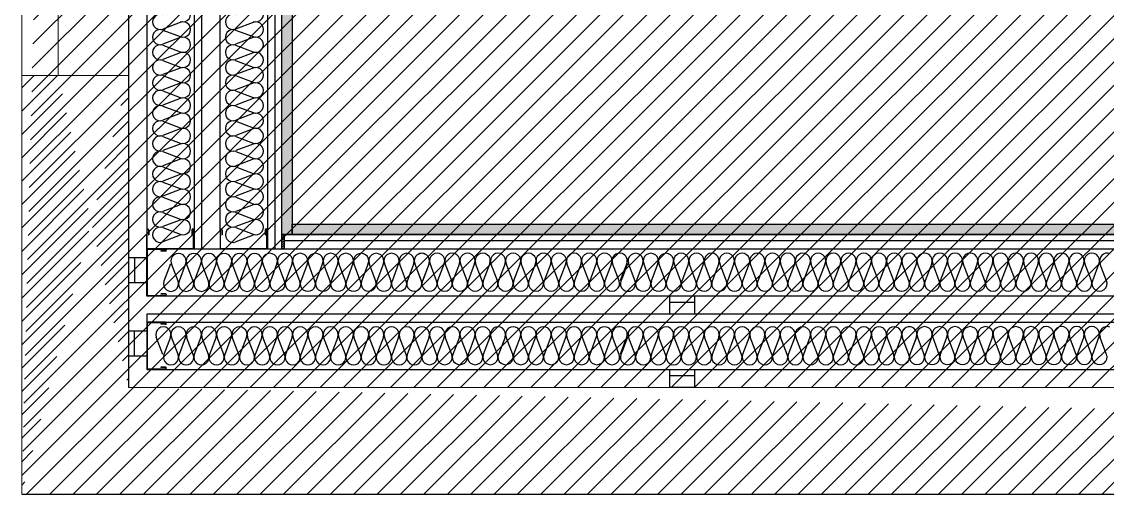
# Model space of a CAD drawing. Header units: millimetres. Extents: x 10 to 76.1, y 10 to 63.5.
# Drawn here: x 49.953 to 52.038, y 10 to 10.908 of the extents above; entities that cross this region are included whole.
import ezdxf

# ---------------------------------------------------------------- set-up
doc = ezdxf.new("R2010")
doc.units = ezdxf.units.MM
for name, color, linetype in [('durlok', 3, 'Continuous'), ('lana de vidrio', 2, 'Continuous'), ('PERFILES', 2, 'Continuous'), ('Relleno', 9, 'Continuous'), ('relleno2d', 9, 'Continuous')]:
    doc.layers.add(name, color=color, linetype=linetype)
for name, color, linetype, true_color in [('Durlok2d', 7, 'Continuous', 0xc2ced6), ('paredes2d', 7, 'Continuous', 0xc2ced6), ('Ventanas2d', 7, 'Continuous', 0xc2ced6)]:
    doc.layers.add(name, color=color, linetype=linetype, true_color=true_color)

# ---------------------------------------------------------------- blocks, each defined once
blk = doc.blocks.new('LP1-1')
at = {"layer": 'PERFILES'}
for p, q in [((-0.0964, 0.0391), (-0.0964, -0.0431)), ((0.1114, 0.0388), (0.1114, -0.0431)), ((0.0596, -0.0414), (0.0601, -0.0414)), ((0.0596, -0.0431), (0.0601, -0.0431))]:
    blk.add_line(p, q, dxfattribs=at)
at = {"layer": 'PERFILES', "color": 2}
for p, q in [((-0.0949, -0.0414), (-0.0949, 0.0386)), ((-0.0879, 0.0386), (-0.0879, 0.0185)), ((-0.0879, 0.0185), (-0.0865, 0.0185)), ((-0.0865, 0.0383), (-0.0865, 0.0185)), ((0.1015, 0.0396), (0.1015, 0.0184)), ((0.1015, 0.0184), (0.1032, 0.0184)), ((0.1032, 0.0392), (0.1032, 0.0184)), ((0.1096, -0.0414), (0.1096, 0.0392)), ((-0.0964, -0.0431), (-0.063, -0.0431)), ((-0.0949, -0.0414), (-0.063, -0.0414)), ((-0.063, -0.0414), (0.0596, -0.0414)), ((-0.063, -0.0431), (0.0596, -0.0431)), ((0.0601, -0.0414), (0.1096, -0.0414)), ((0.0601, -0.0431), (0.1114, -0.0431))]:
    blk.add_line(p, q, dxfattribs=at)
for centre, radius, start, end in [((-0.0914, 0.0387), 0.00497, 355.458, 174.5769), ((-0.0914, 0.0385), 0.00349, 0.9781, 180.2201), ((0.1065, 0.0392), 0.00497, 355.458, 174.5769), ((0.1064, 0.039), 0.00319, 3.6982, 175.1096)]:
    blk.add_arc(centre, radius, start, end, dxfattribs=at)

msp = doc.modelspace()

# ---------------------------------------------------------------- hatches: boundary and pattern name
at = {"extrusion": (-1.22465e-16, 0, -1)}
h = msp.add_hatch(dxfattribs=at)
h.set_pattern_fill('ANSI31', color=256, scale=0.001, angle=90)
h.set_pattern_definition([(135, (-60.9565455, -13.4296316), (-0.00224506403, -0.00224506403), [])])
h.paths.add_polyline_path([(-50.4573, 10.4718), (-50.4523, 10.4718), (-50.4523, 10.4993), (-50.4573, 10.4993)])
at = {"layer": 'Relleno'}
h = msp.add_hatch(dxfattribs=at)
h.set_pattern_fill('DOTS', color=256, scale=0.005, angle=90)
h.set_pattern_definition([(90, (39.953045, 0.344323), (-0.0079375, 0.00396875), [0, -0.0079375])])
h.paths.add_polyline_path([(50.4723, 10.4993), (50.4523, 10.4993), (50.4523, 12.3882), (50.4723, 12.3882)])
h = msp.add_hatch(dxfattribs=at)
h.set_pattern_fill('DOTS', color=256, scale=0.005)
h.set_pattern_definition([(360, (40.317286, 21.0185634), (0.00396875, 0.0079375), [0, -0.0079375])])
h.paths.add_polyline_path([(50.4723, 10.4993), (50.4723, 10.5193), (54.0056, 10.5193), (54.0056, 10.4993)])
at = {"layer": 'relleno2d'}
h = msp.add_hatch(dxfattribs=at)
h.set_pattern_fill('ANSI31', color=256, scale=0.01)
h.paths.add_polyline_path([(59.6881, 11.705), (59.4831, 11.705), (59.4831, 17.785), (59.6881, 17.785)])
edge = h.paths.add_edge_path(flags=17)
edge.add_line((59.6881, 18.975), (59.4831, 18.975))
edge.add_line((59.4831, 18.975), (59.4831, 19.035))
edge.add_line((59.4831, 19.035), (58.9931, 19.035))
edge.add_line((58.9931, 19.035), (58.9931, 19.475))
edge.add_line((58.9931, 19.475), (50.9148, 19.475))
edge.add_arc((50.6231, 19.545), 0.3, 193.4934, 346.5066, ccw=False)
edge.add_line((50.3314, 19.475), (50.1581, 19.475))
edge.add_line((50.1581, 19.475), (50.0231, 19.475))
edge.add_line((50.0231, 19.475), (49.9531, 19.475))
edge.add_line((49.9531, 19.475), (49.9531, 19.68))
edge.add_line((49.9531, 19.68), (59.6881, 19.68))
edge.add_line((59.6881, 19.68), (59.6881, 18.975))
edge = h.paths.add_edge_path(flags=17)
edge.add_line((59.6881, 18.975), (59.4831, 18.975))
edge.add_line((59.4831, 18.975), (59.4831, 19.035))
edge.add_line((58.9931, 19.035), (59.4831, 19.035))
edge.add_line((58.9931, 19.475), (58.9931, 19.035))
edge.add_line((50.9148, 19.475), (58.9931, 19.475))
edge.add_arc((50.6231, 19.545), 0.3, 193.4934, 346.5066)
edge.add_line((50.3314, 19.475), (50.1581, 19.475))
edge.add_line((50.1581, 19.475), (50.0231, 19.475))
edge.add_line((49.9531, 19.475), (50.0231, 19.475))
edge.add_line((49.9531, 19.68), (49.9531, 19.475))
edge.add_line((59.6881, 19.68), (49.9531, 19.68))
edge.add_line((59.6881, 19.68), (59.6881, 18.975))
edge = h.paths.add_edge_path()
edge.add_line((49.9531, 10), (59.6881, 10))
edge.add_line((50.1581, 10.205), (50.9148, 10.205))
edge.add_line((59.4831, 10.205), (50.9148, 10.205))
edge.add_line((59.4831, 10.205), (59.4831, 10.805))
edge.add_line((59.6881, 10), (59.6881, 10.805))
edge.add_line((59.4831, 10.805), (59.6881, 10.805))
edge.add_line((50.1581, 19.475), (50.1881, 19.475))
h = msp.add_hatch(dxfattribs=at)
h.set_pattern_fill('ANSI31', color=256, scale=0.01)
h.set_pattern_definition([(45, (5, -61.920988), (-0.02245064, 0.02245064), [])])
edge = h.paths.add_edge_path()
edge.add_line((49.9531, 10.805), (49.9531, 10))
edge.add_line((50.1581, 10.805), (50.1581, 10.205))
edge.add_line((50.0231, 10.805), (50.1581, 10.805))
edge.add_line((50.0231, 10.805), (49.9531, 10.805))

# ---------------------------------------------------------------- linework, layer by layer
for p, q in [((50.299, 10.5043), (50.299, 12.4157)), ((50.1931, 10.3809), (50.1931, 10.4993)), ((59.4487, 10.3459), (50.1931, 10.3459)), ((50.1931, 10.3459), (50.1931, 10.3309))]:
    msp.add_line(p, q)
at = {"color": 3}
for p, q in [((50.1931, 10.4544), (50.1581, 10.4544)), ((50.17, 10.4064), (50.17, 10.4544)), ((50.1931, 10.4544), (50.1931, 10.4064)), ((50.17, 10.4064), (50.1581, 10.4064)), ((50.1931, 10.4064), (50.17, 10.4064)), ((51.1976, 10.369), (51.1976, 10.3809)), ((51.2456, 10.3459), (51.2456, 10.3809)), ((51.1976, 10.3459), (51.1976, 10.369)), ((51.1976, 10.369), (51.2456, 10.369)), ((51.2456, 10.3459), (51.1976, 10.3459)), ((50.1931, 10.3135), (50.158, 10.3135)), ((50.1699, 10.2655), (50.1699, 10.3135)), ((50.1931, 10.3135), (50.1931, 10.2655)), ((50.1699, 10.2655), (50.158, 10.2655)), ((50.1931, 10.2655), (50.1699, 10.2655)), ((51.1976, 10.2281), (51.1976, 10.24)), ((51.2456, 10.205), (51.2456, 10.24)), ((51.1976, 10.205), (51.1976, 10.2281)), ((51.1976, 10.2281), (51.2456, 10.2281)), ((51.2456, 10.205), (51.1976, 10.205))]:
    msp.add_line(p, q, dxfattribs=at)
at = {"color": 1}
for points in [[(50.4723, 10.4993), (50.4523, 10.4993), (50.4523, 12.3882), (50.4723, 12.3882)], [(50.4723, 10.4993), (50.4723, 10.5193), (54.0056, 10.5193), (54.0056, 10.4993)]]:
    msp.add_lwpolyline(points, close=True, dxfattribs=at)
at = {"extrusion": (-1.22465e-16, 0, -1)}
msp.add_lwpolyline([(-50.4573, 10.4718), (-50.4523, 10.4718), (-50.4523, 10.4993), (-50.4573, 10.4993)], close=True, dxfattribs=at)
at = {"layer": 'durlok', "linetype": 'Continuous', "extrusion": (0, 1, 0)}
for p, q in [((50.299, 10.4718), (50.299, 12.4157)), ((50.1931, 12.3808), (50.1931, 10.505)), ((50.284, 12.3808), (50.284, 10.4718)), ((50.334, 10.505), (50.334, 12.3808)), ((50.4248, 12.3808), (50.4248, 10.4725))]:
    msp.add_line(p, q, dxfattribs=at)
at = {"layer": 'durlok', "linetype": 'Continuous'}
for p, q in [((50.4398, 10.4718), (50.4398, 12.4157)), ((50.4523, 10.4993), (50.4523, 12.3882)), ((50.4523, 10.4993), (54.0256, 10.4993)), ((54.0206, 10.4868), (50.4573, 10.4868))]:
    msp.add_line(p, q, dxfattribs=at)
at = {"layer": 'durlok', "linetype": 'Continuous', "extrusion": (-1, -0.00012473, 0)}
for p, q in [((50.1931, 10.4718), (54.0531, 10.4718)), ((59.448, 10.3809), (50.1931, 10.3809)), ((59.4487, 10.3459), (50.1931, 10.3459)), ((50.1931, 10.3309), (59.448, 10.3309)), ((50.1931, 10.24), (59.448, 10.24))]:
    msp.add_line(p, q, dxfattribs=at)
at = {"layer": 'Durlok2d', "color": 6, "linetype": 'Continuous'}
msp.add_line((50.1581, 17.835), (50.1581, 10.805), dxfattribs=at)
at = {"layer": 'lana de vidrio', "color": 2}
for p, q in [((50.2576, 10.9066), (50.2241, 10.8939)), ((50.3974, 10.9066), (50.3639, 10.8939)), ((50.2241, 10.892), (50.2576, 10.8793)), ((50.3639, 10.892), (50.3974, 10.8793)), ((50.2576, 10.8774), (50.2241, 10.8647)), ((50.2241, 10.8628), (50.2576, 10.8501)), ((50.3974, 10.8774), (50.3639, 10.8647)), ((50.3639, 10.8628), (50.3974, 10.8501)), ((50.2576, 10.8482), (50.2241, 10.8355)), ((50.3974, 10.8482), (50.3639, 10.8355)), ((50.2241, 10.8336), (50.2576, 10.8209)), ((50.2576, 10.819), (50.2241, 10.8063)), ((50.3639, 10.8336), (50.3974, 10.8209)), ((50.3974, 10.819), (50.3639, 10.8063)), ((50.2241, 10.8044), (50.2576, 10.7917)), ((50.3639, 10.8044), (50.3974, 10.7917)), ((50.2576, 10.7898), (50.2241, 10.7771)), ((50.3974, 10.7898), (50.3639, 10.7771)), ((50.2241, 10.7752), (50.2576, 10.7625)), ((50.2576, 10.7606), (50.2241, 10.7479)), ((50.3639, 10.7752), (50.3974, 10.7625)), ((50.3974, 10.7606), (50.364, 10.7479)), ((50.2241, 10.746), (50.2576, 10.7333)), ((50.364, 10.746), (50.3974, 10.7333)), ((50.2576, 10.7314), (50.2241, 10.7187)), ((50.2241, 10.7168), (50.2576, 10.7041)), ((50.3974, 10.7314), (50.364, 10.7187)), ((50.364, 10.7168), (50.3974, 10.7041)), ((50.2576, 10.7022), (50.2242, 10.6895)), ((50.3974, 10.7022), (50.364, 10.6895)), ((50.2242, 10.6876), (50.2576, 10.6749)), ((50.2576, 10.673), (50.2242, 10.6603)), ((50.364, 10.6876), (50.3974, 10.6749)), ((50.3974, 10.673), (50.364, 10.6603)), ((50.2242, 10.6584), (50.2576, 10.6457)), ((50.364, 10.6584), (50.3974, 10.6457)), ((50.2576, 10.6438), (50.2242, 10.6311)), ((50.3974, 10.6438), (50.364, 10.6311)), ((50.2242, 10.6292), (50.2576, 10.6165)), ((50.2576, 10.6146), (50.2242, 10.6019)), ((50.364, 10.6292), (50.3974, 10.6165)), ((50.3974, 10.6146), (50.364, 10.6019)), ((50.2242, 10.6), (50.2576, 10.5873)), ((50.364, 10.6), (50.3974, 10.5873)), ((50.2576, 10.5854), (50.2242, 10.5727)), ((50.2242, 10.5708), (50.2576, 10.5581)), ((50.3974, 10.5854), (50.364, 10.5727)), ((50.364, 10.5708), (50.3974, 10.5581)), ((50.2576, 10.5562), (50.2242, 10.5435)), ((50.3974, 10.5562), (50.364, 10.5435)), ((50.2242, 10.5416), (50.2576, 10.5289)), ((50.2576, 10.527), (50.2242, 10.5143)), ((50.364, 10.5416), (50.3974, 10.5289)), ((50.3974, 10.527), (50.364, 10.5143)), ((50.2242, 10.5124), (50.2576, 10.4997)), ((50.364, 10.5124), (50.3974, 10.4997)), ((50.2576, 10.4978), (50.2242, 10.4851)), ((50.3974, 10.4978), (50.364, 10.4851)), ((50.2387, 10.4431), (50.226, 10.4097)), ((50.2533, 10.4097), (50.2406, 10.4431)), ((50.2679, 10.4431), (50.2552, 10.4097)), ((50.2825, 10.4097), (50.2698, 10.4431)), ((50.2971, 10.4432), (50.2844, 10.4097)), ((50.3117, 10.4097), (50.299, 10.4432)), ((50.3263, 10.4432), (50.3136, 10.4097)), ((50.3409, 10.4097), (50.3282, 10.4432)), ((50.3555, 10.4432), (50.3428, 10.4097)), ((50.3701, 10.4097), (50.3574, 10.4432)), ((50.3847, 10.4432), (50.372, 10.4097)), ((50.3994, 10.4097), (50.3866, 10.4432)), ((50.4139, 10.4432), (50.4013, 10.4097)), ((50.4286, 10.4097), (50.4159, 10.4432)), ((50.4432, 10.4432), (50.4305, 10.4097)), ((50.4578, 10.4097), (50.4451, 10.4432)), ((50.4724, 10.4432), (50.4597, 10.4097)), ((50.487, 10.4097), (50.4743, 10.4432)), ((50.5016, 10.4432), (50.4889, 10.4097)), ((50.5162, 10.4097), (50.5035, 10.4432)), ((50.5308, 10.4432), (50.5181, 10.4097)), ((50.5454, 10.4097), (50.5327, 10.4432)), ((50.56, 10.4432), (50.5473, 10.4097)), ((50.5746, 10.4098), (50.5619, 10.4432)), ((50.5892, 10.4432), (50.5765, 10.4098)), ((50.6038, 10.4098), (50.5911, 10.4432)), ((50.6184, 10.4432), (50.6057, 10.4098)), ((50.633, 10.4098), (50.6203, 10.4432)), ((50.6476, 10.4432), (50.6349, 10.4098)), ((50.6622, 10.4098), (50.6495, 10.4432)), ((50.6768, 10.4432), (50.6641, 10.4098)), ((50.6914, 10.4098), (50.6787, 10.4432)), ((50.706, 10.4432), (50.6933, 10.4098)), ((50.7206, 10.41), (50.7079, 10.4435)), ((50.7206, 10.4098), (50.7079, 10.4432)), ((50.7352, 10.4435), (50.7225, 10.41)), ((50.7352, 10.4432), (50.7225, 10.4098)), ((50.7498, 10.41), (50.7371, 10.4435)), ((50.7644, 10.4435), (50.7517, 10.41)), ((50.779, 10.41), (50.7663, 10.4435)), ((50.7936, 10.4435), (50.7809, 10.41)), ((50.8082, 10.41), (50.7955, 10.4435)), ((50.8228, 10.4435), (50.8101, 10.41)), ((50.8374, 10.41), (50.8247, 10.4435)), ((50.852, 10.4435), (50.8393, 10.41)), ((50.8666, 10.41), (50.8539, 10.4435)), ((50.8812, 10.4435), (50.8685, 10.41)), ((50.8958, 10.4101), (50.8831, 10.4435)), ((50.9104, 10.4435), (50.8977, 10.4101)), ((50.925, 10.4101), (50.9123, 10.4435)), ((50.9396, 10.4435), (50.9269, 10.4101)), ((50.9542, 10.4101), (50.9415, 10.4435)), ((50.9688, 10.4435), (50.9561, 10.4101)), ((50.9834, 10.4101), (50.9707, 10.4435)), ((50.998, 10.4435), (50.9853, 10.4101)), ((51.0126, 10.4101), (50.9999, 10.4435)), ((51.0272, 10.4435), (51.0145, 10.4101)), ((51.0418, 10.4101), (51.0291, 10.4435)), ((51.0564, 10.4435), (51.0437, 10.4101)), ((51.071, 10.4101), (51.0583, 10.4435)), ((51.0856, 10.4435), (51.0729, 10.4101)), ((51.1002, 10.4101), (51.0875, 10.4435)), ((51.1148, 10.4435), (51.1062, 10.4209)), ((51.1163, 10.4433), (51.1077, 10.4206)), ((51.1309, 10.4098), (51.1182, 10.4433)), ((51.1455, 10.4433), (51.1328, 10.4098)), ((51.1601, 10.4098), (51.1474, 10.4433)), ((51.1747, 10.4433), (51.162, 10.4098)), ((51.1893, 10.4098), (51.1766, 10.4433)), ((51.2039, 10.4433), (51.1912, 10.4098)), ((51.2185, 10.4098), (51.2058, 10.4433)), ((51.2331, 10.4433), (51.2204, 10.4098)), ((51.2477, 10.4098), (51.235, 10.4433)), ((51.2623, 10.4433), (51.2496, 10.4098)), ((51.2769, 10.4098), (51.2642, 10.4433)), ((51.2915, 10.4433), (51.2788, 10.4098)), ((51.3061, 10.4098), (51.2934, 10.4433)), ((51.3207, 10.4433), (51.308, 10.4098)), ((51.3353, 10.4098), (51.3226, 10.4433)), ((51.3499, 10.4433), (51.3372, 10.4098)), ((51.3645, 10.4098), (51.3518, 10.4433)), ((51.3791, 10.4433), (51.3664, 10.4098)), ((51.3937, 10.4099), (51.381, 10.4433)), ((51.4083, 10.4433), (51.3956, 10.4099)), ((51.4229, 10.4099), (51.4102, 10.4433)), ((51.4375, 10.4433), (51.4248, 10.4099)), ((51.4521, 10.4099), (51.4394, 10.4433)), ((51.4667, 10.4433), (51.4541, 10.4099)), ((51.4814, 10.4099), (51.4686, 10.4433)), ((51.4959, 10.4433), (51.4833, 10.4099)), ((51.5106, 10.4099), (51.4979, 10.4433)), ((51.5252, 10.4433), (51.5125, 10.4099)), ((51.5398, 10.4099), (51.5271, 10.4433)), ((51.5544, 10.4433), (51.5417, 10.4099)), ((51.569, 10.4099), (51.5563, 10.4433)), ((51.5836, 10.4433), (51.5709, 10.4099)), ((51.5982, 10.4099), (51.5855, 10.4433)), ((51.6128, 10.4433), (51.6001, 10.4099)), ((51.6274, 10.4099), (51.6147, 10.4433)), ((51.642, 10.4433), (51.6293, 10.4099)), ((51.6566, 10.4101), (51.6439, 10.4436)), ((51.6566, 10.4099), (51.6439, 10.4433)), ((51.6712, 10.4436), (51.6585, 10.4101)), ((51.6712, 10.4433), (51.6585, 10.4099)), ((51.6858, 10.4102), (51.6731, 10.4436)), ((51.7004, 10.4436), (51.6877, 10.4102)), ((51.715, 10.4102), (51.7023, 10.4436)), ((51.7296, 10.4436), (51.7169, 10.4102)), ((51.7442, 10.4102), (51.7315, 10.4436)), ((51.7588, 10.4436), (51.7461, 10.4102)), ((51.7734, 10.4102), (51.7607, 10.4436)), ((51.788, 10.4436), (51.7753, 10.4102)), ((51.8026, 10.4102), (51.7899, 10.4436)), ((51.8172, 10.4436), (51.8045, 10.4102)), ((51.8318, 10.4102), (51.8191, 10.4436)), ((51.8464, 10.4436), (51.8337, 10.4102)), ((51.861, 10.4102), (51.8483, 10.4436)), ((51.8756, 10.4436), (51.8629, 10.4102)), ((51.8902, 10.4102), (51.8775, 10.4436)), ((51.9048, 10.4436), (51.8921, 10.4102)), ((51.9194, 10.4102), (51.9067, 10.4436)), ((51.934, 10.4436), (51.9213, 10.4102)), ((51.9486, 10.4102), (51.9359, 10.4436)), ((51.9632, 10.4436), (51.9505, 10.4102)), ((51.9778, 10.4102), (51.9651, 10.4436)), ((51.9924, 10.4436), (51.9797, 10.4102)), ((52.007, 10.4102), (51.9943, 10.4436)), ((52.0216, 10.4436), (52.0089, 10.4102)), ((52.0362, 10.4102), (52.0235, 10.4436)), ((51.1062, 10.4209), (51.1021, 10.4101)), ((51.1077, 10.4206), (51.1036, 10.4098)), ((50.2241, 10.2685), (50.2114, 10.3019)), ((50.2387, 10.3019), (50.226, 10.2685)), ((50.2533, 10.2685), (50.2406, 10.3019)), ((50.2679, 10.3019), (50.2552, 10.2685)), ((50.2825, 10.2685), (50.2698, 10.3019)), ((50.2971, 10.3019), (50.2844, 10.2685)), ((50.3117, 10.2685), (50.299, 10.3019)), ((50.3263, 10.3019), (50.3136, 10.2685)), ((50.3409, 10.2685), (50.3282, 10.3019)), ((50.3555, 10.3019), (50.3428, 10.2685)), ((50.3701, 10.2685), (50.3574, 10.3019)), ((50.3847, 10.3019), (50.372, 10.2685)), ((50.3994, 10.2685), (50.3866, 10.3019)), ((50.4139, 10.3019), (50.4013, 10.2685)), ((50.4286, 10.2685), (50.4159, 10.3019)), ((50.4432, 10.3019), (50.4305, 10.2685)), ((50.4578, 10.2685), (50.4451, 10.3019)), ((50.4724, 10.3019), (50.4597, 10.2685)), ((50.487, 10.2685), (50.4743, 10.3019)), ((50.5016, 10.3019), (50.4889, 10.2685)), ((50.5162, 10.2685), (50.5035, 10.3019)), ((50.5308, 10.3019), (50.5181, 10.2685)), ((50.5454, 10.2685), (50.5327, 10.3019)), ((50.56, 10.3019), (50.5473, 10.2685)), ((50.5746, 10.2685), (50.5619, 10.3019)), ((50.5892, 10.3019), (50.5765, 10.2685)), ((50.6038, 10.2685), (50.5911, 10.3019)), ((50.6184, 10.3019), (50.6057, 10.2685)), ((50.633, 10.2685), (50.6203, 10.3019)), ((50.6476, 10.3019), (50.6349, 10.2685)), ((50.6622, 10.2685), (50.6495, 10.3019)), ((50.6768, 10.302), (50.6641, 10.2685)), ((50.6914, 10.2685), (50.6787, 10.302)), ((50.706, 10.302), (50.6933, 10.2685)), ((50.7206, 10.2688), (50.7079, 10.3022)), ((50.7206, 10.2685), (50.7079, 10.302)), ((50.7352, 10.3022), (50.7225, 10.2688)), ((50.7352, 10.302), (50.7225, 10.2685)), ((50.7498, 10.2688), (50.7371, 10.3022)), ((50.7644, 10.3022), (50.7517, 10.2688)), ((50.779, 10.2688), (50.7663, 10.3022)), ((50.7936, 10.3022), (50.7809, 10.2688)), ((50.8082, 10.2688), (50.7955, 10.3022)), ((50.8228, 10.3022), (50.8101, 10.2688)), ((50.8374, 10.2688), (50.8247, 10.3022)), ((50.852, 10.3022), (50.8393, 10.2688)), ((50.8666, 10.2688), (50.8539, 10.3022)), ((50.8812, 10.3022), (50.8685, 10.2688)), ((50.8958, 10.2688), (50.8831, 10.3022)), ((50.9104, 10.3022), (50.8977, 10.2688)), ((50.925, 10.2688), (50.9123, 10.3022)), ((50.9396, 10.3022), (50.9269, 10.2688)), ((50.9542, 10.2688), (50.9415, 10.3022)), ((50.9688, 10.3023), (50.9561, 10.2688)), ((50.9834, 10.2688), (50.9707, 10.3023)), ((50.998, 10.3023), (50.9853, 10.2688)), ((51.0126, 10.2688), (50.9999, 10.3023)), ((51.0272, 10.3023), (51.0145, 10.2688)), ((51.0418, 10.2688), (51.0291, 10.3023)), ((51.0564, 10.3023), (51.0437, 10.2688)), ((51.071, 10.2688), (51.0583, 10.3023)), ((51.0856, 10.3023), (51.0729, 10.2688)), ((51.1002, 10.2688), (51.0875, 10.3023)), ((51.1148, 10.3023), (51.1062, 10.2796)), ((51.1163, 10.302), (51.1077, 10.2794)), ((51.1309, 10.2686), (51.1182, 10.302)), ((51.1455, 10.302), (51.1328, 10.2686)), ((51.1601, 10.2686), (51.1474, 10.302)), ((51.1747, 10.302), (51.162, 10.2686)), ((51.1893, 10.2686), (51.1766, 10.302)), ((51.2039, 10.302), (51.1912, 10.2686)), ((51.2185, 10.2686), (51.2058, 10.302)), ((51.2331, 10.302), (51.2204, 10.2686)), ((51.2477, 10.2686), (51.235, 10.302)), ((51.2623, 10.302), (51.2496, 10.2686)), ((51.2769, 10.2686), (51.2642, 10.302)), ((51.2915, 10.302), (51.2788, 10.2686)), ((51.3061, 10.2686), (51.2934, 10.302)), ((51.3207, 10.302), (51.308, 10.2686)), ((51.3353, 10.2686), (51.3226, 10.302)), ((51.3499, 10.302), (51.3372, 10.2686)), ((51.3645, 10.2686), (51.3518, 10.302)), ((51.3791, 10.302), (51.3664, 10.2686)), ((51.3937, 10.2686), (51.381, 10.302)), ((51.4083, 10.302), (51.3956, 10.2686)), ((51.4229, 10.2686), (51.4102, 10.302)), ((51.4375, 10.302), (51.4248, 10.2686)), ((51.4521, 10.2686), (51.4394, 10.302)), ((51.4667, 10.302), (51.4541, 10.2686)), ((51.4814, 10.2686), (51.4686, 10.302)), ((51.4959, 10.3021), (51.4833, 10.2686)), ((51.5106, 10.2686), (51.4979, 10.3021)), ((51.5252, 10.3021), (51.5125, 10.2686)), ((51.5398, 10.2686), (51.5271, 10.3021)), ((51.5544, 10.3021), (51.5417, 10.2686)), ((51.569, 10.2686), (51.5563, 10.3021)), ((51.5836, 10.3021), (51.5709, 10.2686)), ((51.5982, 10.2686), (51.5855, 10.3021)), ((51.6128, 10.3021), (51.6001, 10.2686)), ((51.6274, 10.2686), (51.6147, 10.3021)), ((51.642, 10.3021), (51.6293, 10.2686)), ((51.6566, 10.2689), (51.6439, 10.3023)), ((51.6566, 10.2686), (51.6439, 10.3021)), ((51.6712, 10.3023), (51.6585, 10.2689)), ((51.6712, 10.3021), (51.6585, 10.2686)), ((51.6858, 10.2689), (51.6731, 10.3023)), ((51.7004, 10.3023), (51.6877, 10.2689)), ((51.715, 10.2689), (51.7023, 10.3023)), ((51.7296, 10.3023), (51.7169, 10.2689)), ((51.7442, 10.2689), (51.7315, 10.3023)), ((51.7588, 10.3023), (51.7461, 10.2689)), ((51.7734, 10.2689), (51.7607, 10.3023)), ((51.788, 10.3024), (51.7753, 10.2689)), ((51.8026, 10.2689), (51.7899, 10.3024)), ((51.8172, 10.3024), (51.8045, 10.2689)), ((51.8318, 10.2689), (51.8191, 10.3024)), ((51.8464, 10.3024), (51.8337, 10.2689)), ((51.861, 10.2689), (51.8483, 10.3024)), ((51.8756, 10.3024), (51.8629, 10.2689)), ((51.8902, 10.2689), (51.8775, 10.3024)), ((51.9048, 10.3024), (51.8921, 10.2689)), ((51.9194, 10.2689), (51.9067, 10.3024)), ((51.934, 10.3024), (51.9213, 10.2689)), ((51.9486, 10.2689), (51.9359, 10.3024)), ((51.9632, 10.3024), (51.9505, 10.2689)), ((51.9778, 10.2689), (51.9651, 10.3024)), ((51.9924, 10.3024), (51.9797, 10.2689)), ((52.007, 10.2689), (51.9943, 10.3024)), ((52.0216, 10.3024), (52.0089, 10.2689)), ((52.0362, 10.2689), (52.0235, 10.3024)), ((51.1062, 10.2796), (51.1021, 10.2688)), ((51.1077, 10.2794), (51.1036, 10.2686))]:
    msp.add_line(p, q, dxfattribs=at)
for centre, start, end in [((50.2627, 10.9222), 249.2106, 110.8037), ((50.4026, 10.9222), 249.2106, 110.8037), ((50.2189, 10.9076), 69.2106, 290.8037), ((50.2627, 10.893), 249.2106, 110.8037), ((50.3587, 10.9076), 69.2106, 290.8037), ((50.4026, 10.893), 249.2106, 110.8037), ((50.2189, 10.8784), 69.2106, 290.8037), ((50.3588, 10.8784), 69.2106, 290.8037), ((50.2189, 10.8492), 69.2106, 290.8037), ((50.2628, 10.8638), 249.2106, 110.8037), ((50.3588, 10.8492), 69.2106, 290.8037), ((50.4026, 10.8638), 249.2106, 110.8037), ((50.2628, 10.8346), 249.2106, 110.8037), ((50.4026, 10.8346), 249.2106, 110.8037), ((50.219, 10.82), 69.2106, 290.8037), ((50.2628, 10.8054), 249.2106, 110.8037), ((50.3588, 10.82), 69.2106, 290.8037), ((50.4026, 10.8054), 249.2106, 110.8037), ((50.219, 10.7908), 69.2106, 290.8037), ((50.3588, 10.7908), 69.2106, 290.8037), ((50.2628, 10.7762), 249.2106, 110.8037), ((50.4026, 10.7762), 249.2106, 110.8037), ((50.219, 10.7616), 69.2106, 290.8037), ((50.2628, 10.747), 249.2106, 110.8037), ((50.3588, 10.7616), 69.2106, 290.8037), ((50.4026, 10.747), 249.2106, 110.8037), ((50.219, 10.7324), 69.2106, 290.8037), ((50.3588, 10.7324), 69.2106, 290.8037), ((50.219, 10.7031), 69.2106, 290.8037), ((50.2628, 10.7178), 249.2106, 110.8037), ((50.3588, 10.7031), 69.2106, 290.8037), ((50.4026, 10.7178), 249.2106, 110.8037), ((50.2628, 10.6886), 249.2106, 110.8037), ((50.4026, 10.6886), 249.2106, 110.8037), ((50.219, 10.6739), 69.2106, 290.8037), ((50.2628, 10.6593), 249.2106, 110.8037), ((50.3588, 10.6739), 69.2106, 290.8037), ((50.4026, 10.6593), 249.2106, 110.8037), ((50.219, 10.6447), 69.2106, 290.8037), ((50.3588, 10.6447), 69.2106, 290.8037), ((50.2628, 10.6301), 249.2106, 110.8037), ((50.4026, 10.6301), 249.2106, 110.8037), ((50.219, 10.6155), 69.2106, 290.8037), ((50.2628, 10.6009), 249.2106, 110.8037), ((50.3588, 10.6155), 69.2106, 290.8037), ((50.4026, 10.6009), 249.2106, 110.8037), ((50.219, 10.5863), 69.2106, 290.8037), ((50.3588, 10.5863), 69.2106, 290.8037), ((50.219, 10.5571), 69.2106, 290.8037), ((50.2628, 10.5717), 249.2106, 110.8037), ((50.3588, 10.5571), 69.2106, 290.8037), ((50.4026, 10.5717), 249.2106, 110.8037), ((50.2628, 10.5425), 249.2106, 110.8037), ((50.4026, 10.5425), 249.2106, 110.8037), ((50.219, 10.5279), 69.2106, 290.8037), ((50.2628, 10.5133), 249.2106, 110.8037), ((50.3588, 10.5279), 69.2106, 290.8037), ((50.4026, 10.5133), 249.2106, 110.8037), ((50.219, 10.4987), 69.2106, 290.8037), ((50.3588, 10.4987), 69.2106, 290.8037), ((50.2543, 10.4483), 339.2106, 200.8037), ((50.2835, 10.4483), 339.2106, 200.8037), ((50.3127, 10.4483), 339.2106, 200.8037), ((50.3419, 10.4483), 339.2106, 200.8037), ((50.3711, 10.4483), 339.2106, 200.8037), ((50.4003, 10.4483), 339.2106, 200.8037), ((50.4295, 10.4484), 339.2106, 200.8037), ((50.4587, 10.4484), 339.2106, 200.8037), ((50.4879, 10.4484), 339.2106, 200.8037), ((50.5171, 10.4484), 339.2106, 200.8037), ((50.5463, 10.4484), 339.2106, 200.8037), ((50.5755, 10.4484), 339.2106, 200.8037), ((50.6047, 10.4484), 339.2106, 200.8037), ((50.6339, 10.4484), 339.2106, 200.8037), ((50.6631, 10.4484), 339.2106, 200.8037), ((50.6923, 10.4484), 339.2106, 200.8037), ((50.7215, 10.4487), 339.2106, 200.8037), ((50.7215, 10.4484), 339.2106, 200.8037), ((50.7507, 10.4487), 339.2106, 200.8037), ((50.7799, 10.4487), 339.2106, 200.8037), ((50.8091, 10.4487), 339.2106, 200.8037), ((50.8383, 10.4487), 339.2106, 200.8037), ((50.8676, 10.4487), 339.2106, 200.8037), ((50.8968, 10.4487), 339.2106, 200.8037), ((50.926, 10.4487), 339.2106, 200.8037), ((50.9552, 10.4487), 339.2106, 200.8037), ((50.9844, 10.4487), 339.2106, 200.8037), ((51.0136, 10.4487), 339.2106, 200.8037), ((51.0428, 10.4487), 339.2106, 200.8037), ((51.072, 10.4487), 339.2106, 200.8037), ((51.1012, 10.4487), 69.793, 200.8037), ((51.1012, 10.4487), 339.2106, 69.7733), ((51.1319, 10.4484), 339.2106, 200.8037), ((51.1611, 10.4484), 339.2106, 200.8037), ((51.1903, 10.4484), 339.2106, 200.8037), ((51.2195, 10.4485), 339.2106, 200.8037), ((51.2487, 10.4485), 339.2106, 200.8037), ((51.2779, 10.4485), 339.2106, 200.8037), ((51.3071, 10.4485), 339.2106, 200.8037), ((51.3363, 10.4485), 339.2106, 200.8037), ((51.3655, 10.4485), 339.2106, 200.8037), ((51.3947, 10.4485), 339.2106, 200.8037), ((51.4239, 10.4485), 339.2106, 200.8037), ((51.4531, 10.4485), 339.2106, 200.8037), ((51.4823, 10.4485), 339.2106, 200.8037), ((51.5115, 10.4485), 339.2106, 200.8037), ((51.5407, 10.4485), 339.2106, 200.8037), ((51.5699, 10.4485), 339.2106, 200.8037), ((51.5991, 10.4485), 339.2106, 200.8037), ((51.6283, 10.4485), 339.2106, 200.8037), ((51.6575, 10.4488), 339.2106, 200.8037), ((51.6575, 10.4485), 339.2106, 200.8037), ((51.6867, 10.4488), 339.2106, 200.8037), ((51.7159, 10.4488), 339.2106, 200.8037), ((51.7451, 10.4488), 339.2106, 200.8037), ((51.7743, 10.4488), 339.2106, 200.8037), ((51.8035, 10.4488), 339.2106, 200.8037), ((51.8327, 10.4488), 339.2106, 200.8037), ((51.8619, 10.4488), 339.2106, 200.8037), ((51.8911, 10.4488), 339.2106, 200.8037), ((51.9204, 10.4488), 339.2106, 200.8037), ((51.9496, 10.4488), 339.2106, 200.8037), ((51.9788, 10.4488), 339.2106, 200.8037), ((52.008, 10.4488), 339.2106, 200.8037), ((52.0372, 10.4488), 69.793, 200.8037), ((50.2397, 10.4045), 159.2106, 20.8037), ((50.2689, 10.4045), 159.2106, 20.8037), ((50.2981, 10.4045), 159.2106, 20.8037), ((50.3273, 10.4045), 159.2106, 20.8037), ((50.3565, 10.4045), 159.2106, 20.8037), ((50.3857, 10.4045), 159.2106, 20.8037), ((50.4149, 10.4045), 159.2106, 20.8037), ((50.4441, 10.4045), 159.2106, 20.8037), ((50.4733, 10.4046), 159.2106, 20.8037), ((50.5025, 10.4046), 159.2106, 20.8037), ((50.5317, 10.4046), 159.2106, 20.8037), ((50.5609, 10.4046), 159.2106, 20.8037), ((50.5901, 10.4046), 159.2106, 20.8037), ((50.6193, 10.4046), 159.2106, 20.8037), ((50.6485, 10.4046), 159.2106, 20.8037), ((50.6777, 10.4046), 159.2106, 20.8037), ((50.7069, 10.4046), 159.2106, 20.8037), ((50.7361, 10.4048), 159.2106, 20.8037), ((50.7653, 10.4049), 159.2106, 20.8037), ((50.7945, 10.4049), 159.2106, 20.8037), ((50.8238, 10.4049), 159.2106, 20.8037), ((50.853, 10.4049), 159.2106, 20.8037), ((50.8822, 10.4049), 159.2106, 20.8037), ((50.9114, 10.4049), 159.2106, 20.8037), ((50.9406, 10.4049), 159.2106, 20.8037), ((50.9698, 10.4049), 159.2106, 20.8037), ((50.999, 10.4049), 159.2106, 20.8037), ((51.0282, 10.4049), 159.2106, 20.8037), ((51.0574, 10.4049), 159.2106, 20.8037), ((51.0866, 10.4049), 159.2106, 20.8037), ((51.1173, 10.4046), 159.2106, 229.1277), ((51.1173, 10.4046), 229.1521, 20.8037), ((51.1465, 10.4046), 159.2106, 20.8037), ((51.1757, 10.4046), 159.2106, 20.8037), ((51.2049, 10.4046), 159.2106, 20.8037), ((51.2341, 10.4046), 159.2106, 20.8037), ((51.2633, 10.4047), 159.2106, 20.8037), ((51.2925, 10.4047), 159.2106, 20.8037), ((51.3217, 10.4047), 159.2106, 20.8037), ((51.3509, 10.4047), 159.2106, 20.8037), ((51.3801, 10.4047), 159.2106, 20.8037), ((51.4093, 10.4047), 159.2106, 20.8037), ((51.4385, 10.4047), 159.2106, 20.8037), ((51.4677, 10.4047), 159.2106, 20.8037), ((51.4969, 10.4047), 159.2106, 20.8037), ((51.5261, 10.4047), 159.2106, 20.8037), ((51.5553, 10.4047), 159.2106, 20.8037), ((51.5845, 10.4047), 159.2106, 20.8037), ((51.6137, 10.4047), 159.2106, 20.8037), ((51.6429, 10.4047), 159.2106, 20.8037), ((51.6721, 10.405), 159.2106, 20.8037), ((51.7013, 10.405), 159.2106, 20.8037), ((51.7305, 10.405), 159.2106, 20.8037), ((51.7597, 10.405), 159.2106, 20.8037), ((51.7889, 10.405), 159.2106, 20.8037), ((51.8181, 10.405), 159.2106, 20.8037), ((51.8473, 10.405), 159.2106, 20.8037), ((51.8766, 10.405), 159.2106, 20.8037), ((51.9058, 10.405), 159.2106, 20.8037), ((51.935, 10.405), 159.2106, 20.8037), ((51.9642, 10.405), 159.2106, 20.8037), ((51.9934, 10.405), 159.2106, 20.8037), ((52.0226, 10.405), 159.2106, 20.8037), ((50.2251, 10.3071), 339.2106, 200.8037), ((50.2543, 10.3071), 339.2106, 200.8037), ((50.2835, 10.3071), 339.2106, 200.8037), ((50.3127, 10.3071), 339.2106, 200.8037), ((50.3419, 10.3071), 339.2106, 200.8037), ((50.3711, 10.3071), 339.2106, 200.8037), ((50.4003, 10.3071), 339.2106, 200.8037), ((50.4295, 10.3071), 339.2106, 200.8037), ((50.4587, 10.3071), 339.2106, 200.8037), ((50.4879, 10.3071), 339.2106, 200.8037), ((50.5171, 10.3071), 339.2106, 200.8037), ((50.5463, 10.3071), 339.2106, 200.8037), ((50.5755, 10.3071), 339.2106, 200.8037), ((50.6047, 10.3071), 339.2106, 200.8037), ((50.6339, 10.3071), 339.2106, 200.8037), ((50.6631, 10.3071), 339.2106, 200.8037), ((50.6923, 10.3071), 339.2106, 200.8037), ((50.7215, 10.3074), 339.2106, 200.8037), ((50.7215, 10.3071), 339.2106, 200.8037), ((50.7507, 10.3074), 339.2106, 200.8037), ((50.7799, 10.3074), 339.2106, 200.8037), ((50.8091, 10.3074), 339.2106, 200.8037), ((50.8383, 10.3074), 339.2106, 200.8037), ((50.8676, 10.3074), 339.2106, 200.8037), ((50.8968, 10.3074), 339.2106, 200.8037), ((50.926, 10.3074), 339.2106, 200.8037), ((50.9552, 10.3074), 339.2106, 200.8037), ((50.9844, 10.3074), 339.2106, 200.8037), ((51.0136, 10.3074), 339.2106, 200.8037), ((51.0428, 10.3074), 339.2106, 200.8037), ((51.072, 10.3074), 339.2106, 200.8037), ((51.1012, 10.3075), 69.793, 200.8037), ((51.1012, 10.3074), 339.2106, 69.7733), ((51.1319, 10.3072), 339.2106, 200.8037), ((51.1611, 10.3072), 339.2106, 200.8037), ((51.1903, 10.3072), 339.2106, 200.8037), ((51.2195, 10.3072), 339.2106, 200.8037), ((51.2487, 10.3072), 339.2106, 200.8037), ((51.2779, 10.3072), 339.2106, 200.8037), ((51.3071, 10.3072), 339.2106, 200.8037), ((51.3363, 10.3072), 339.2106, 200.8037), ((51.3655, 10.3072), 339.2106, 200.8037), ((51.3947, 10.3072), 339.2106, 200.8037), ((51.4239, 10.3072), 339.2106, 200.8037), ((51.4531, 10.3072), 339.2106, 200.8037), ((51.4823, 10.3072), 339.2106, 200.8037), ((51.5115, 10.3072), 339.2106, 200.8037), ((51.5407, 10.3072), 339.2106, 200.8037), ((51.5699, 10.3072), 339.2106, 200.8037), ((51.5991, 10.3073), 339.2106, 200.8037), ((51.6283, 10.3073), 339.2106, 200.8037), ((51.6575, 10.3075), 339.2106, 200.8037), ((51.6575, 10.3073), 339.2106, 200.8037), ((51.6867, 10.3075), 339.2106, 200.8037), ((51.7159, 10.3075), 339.2106, 200.8037), ((51.7451, 10.3075), 339.2106, 200.8037), ((51.7743, 10.3075), 339.2106, 200.8037), ((51.8035, 10.3075), 339.2106, 200.8037), ((51.8327, 10.3075), 339.2106, 200.8037), ((51.8619, 10.3075), 339.2106, 200.8037), ((51.8911, 10.3075), 339.2106, 200.8037), ((51.9204, 10.3076), 339.2106, 200.8037), ((51.9496, 10.3076), 339.2106, 200.8037), ((51.9788, 10.3076), 339.2106, 200.8037), ((52.008, 10.3076), 339.2106, 200.8037), ((52.0372, 10.3076), 69.793, 200.8037), ((50.2397, 10.2633), 159.2106, 20.8037), ((50.2689, 10.2633), 159.2106, 20.8037), ((50.2981, 10.2633), 159.2106, 20.8037), ((50.3273, 10.2633), 159.2106, 20.8037), ((50.3565, 10.2633), 159.2106, 20.8037), ((50.3857, 10.2633), 159.2106, 20.8037), ((50.4149, 10.2633), 159.2106, 20.8037), ((50.4441, 10.2633), 159.2106, 20.8037), ((50.4733, 10.2633), 159.2106, 20.8037), ((50.5025, 10.2633), 159.2106, 20.8037), ((50.5317, 10.2633), 159.2106, 20.8037), ((50.5609, 10.2633), 159.2106, 20.8037), ((50.5901, 10.2633), 159.2106, 20.8037), ((50.6193, 10.2633), 159.2106, 20.8037), ((50.6485, 10.2633), 159.2106, 20.8037), ((50.6777, 10.2633), 159.2106, 20.8037), ((50.7069, 10.2633), 159.2106, 20.8037), ((50.7361, 10.2636), 159.2106, 20.8037), ((50.7653, 10.2636), 159.2106, 20.8037), ((50.7945, 10.2636), 159.2106, 20.8037), ((50.8238, 10.2636), 159.2106, 20.8037), ((50.853, 10.2636), 159.2106, 20.8037), ((50.8822, 10.2636), 159.2106, 20.8037), ((50.9114, 10.2636), 159.2106, 20.8037), ((50.9406, 10.2636), 159.2106, 20.8037), ((50.9698, 10.2636), 159.2106, 20.8037), ((50.999, 10.2636), 159.2106, 20.8037), ((51.0282, 10.2636), 159.2106, 20.8037), ((51.0574, 10.2636), 159.2106, 20.8037), ((51.0866, 10.2636), 159.2106, 20.8037), ((51.1173, 10.2634), 159.2106, 229.1277), ((51.1173, 10.2634), 229.1521, 20.8037), ((51.1465, 10.2634), 159.2106, 20.8037), ((51.1757, 10.2634), 159.2106, 20.8037), ((51.2049, 10.2634), 159.2106, 20.8037), ((51.2341, 10.2634), 159.2106, 20.8037), ((51.2633, 10.2634), 159.2106, 20.8037), ((51.2925, 10.2634), 159.2106, 20.8037), ((51.3217, 10.2634), 159.2106, 20.8037), ((51.3509, 10.2634), 159.2106, 20.8037), ((51.3801, 10.2634), 159.2106, 20.8037), ((51.4093, 10.2634), 159.2106, 20.8037), ((51.4385, 10.2634), 159.2106, 20.8037), ((51.4677, 10.2634), 159.2106, 20.8037), ((51.4969, 10.2634), 159.2106, 20.8037), ((51.5261, 10.2634), 159.2106, 20.8037), ((51.5553, 10.2634), 159.2106, 20.8037), ((51.5845, 10.2634), 159.2106, 20.8037), ((51.6137, 10.2634), 159.2106, 20.8037), ((51.6429, 10.2635), 159.2106, 20.8037), ((51.6721, 10.2637), 159.2106, 20.8037), ((51.7013, 10.2637), 159.2106, 20.8037), ((51.7305, 10.2637), 159.2106, 20.8037), ((51.7597, 10.2637), 159.2106, 20.8037), ((51.7889, 10.2637), 159.2106, 20.8037), ((51.8181, 10.2637), 159.2106, 20.8037), ((51.8473, 10.2637), 159.2106, 20.8037), ((51.8766, 10.2637), 159.2106, 20.8037), ((51.9058, 10.2637), 159.2106, 20.8037), ((51.935, 10.2637), 159.2106, 20.8037), ((51.9642, 10.2638), 159.2106, 20.8037), ((51.9934, 10.2638), 159.2106, 20.8037), ((52.0226, 10.2638), 159.2106, 20.8037)]:
    msp.add_arc(centre, 0.0146, start, end, dxfattribs=at)
at = {"layer": 'paredes2d', "color": 6, "linetype": 'Continuous', "lineweight": 0}
for p, q in [((49.9531, 10.805), (49.9531, 19.475)), ((50.0231, 10.805), (50.1581, 10.805)), ((50.1581, 10.205), (50.9148, 10.205))]:
    msp.add_line(p, q, dxfattribs=at)
at = {"layer": 'paredes2d', "color": 6, "lineweight": 0}
for p, q in [((50.0231, 10.805), (49.9531, 10.805)), ((49.9531, 10.805), (49.9531, 10)), ((59.4831, 10.205), (50.9148, 10.205))]:
    msp.add_line(p, q, dxfattribs=at)
at = {"layer": 'paredes2d', "color": 6}
msp.add_line((50.1581, 10.805), (50.1581, 10.205), dxfattribs=at)
at = {"layer": 'paredes2d', "color": 6, "linetype": 'Continuous'}
msp.add_line((49.9531, 10), (59.6881, 10), dxfattribs=at)
at = {"layer": 'Ventanas2d', "color": 6, "linetype": 'Continuous', "lineweight": 0}
msp.add_line((50.0231, 19.475), (50.0231, 10.805), dxfattribs=at)
msp.add_line((50.0231, 19.475), (50.0231, 10.805), dxfattribs=at)

# ---------------------------------------------------------------- block references
at = {"xscale": 0.4373098624145429, "yscale": 0.4373098624145429, "zscale": 0.4373098624145429}
for p in [(50.2352, 10.4906), (50.3761, 10.4906)]:
    msp.add_blockref('LP1-1', p, dxfattribs=at)
at = {"xscale": 0.4373098624145429, "yscale": 0.4373098624145429, "zscale": 0.4373098624145429, "rotation": 270.0071464909952}
for p in [(50.2119, 10.4296), (50.2119, 10.2888)]:
    msp.add_blockref('LP1-1', p, dxfattribs=at)

doc.saveas('drawing.dxf')
